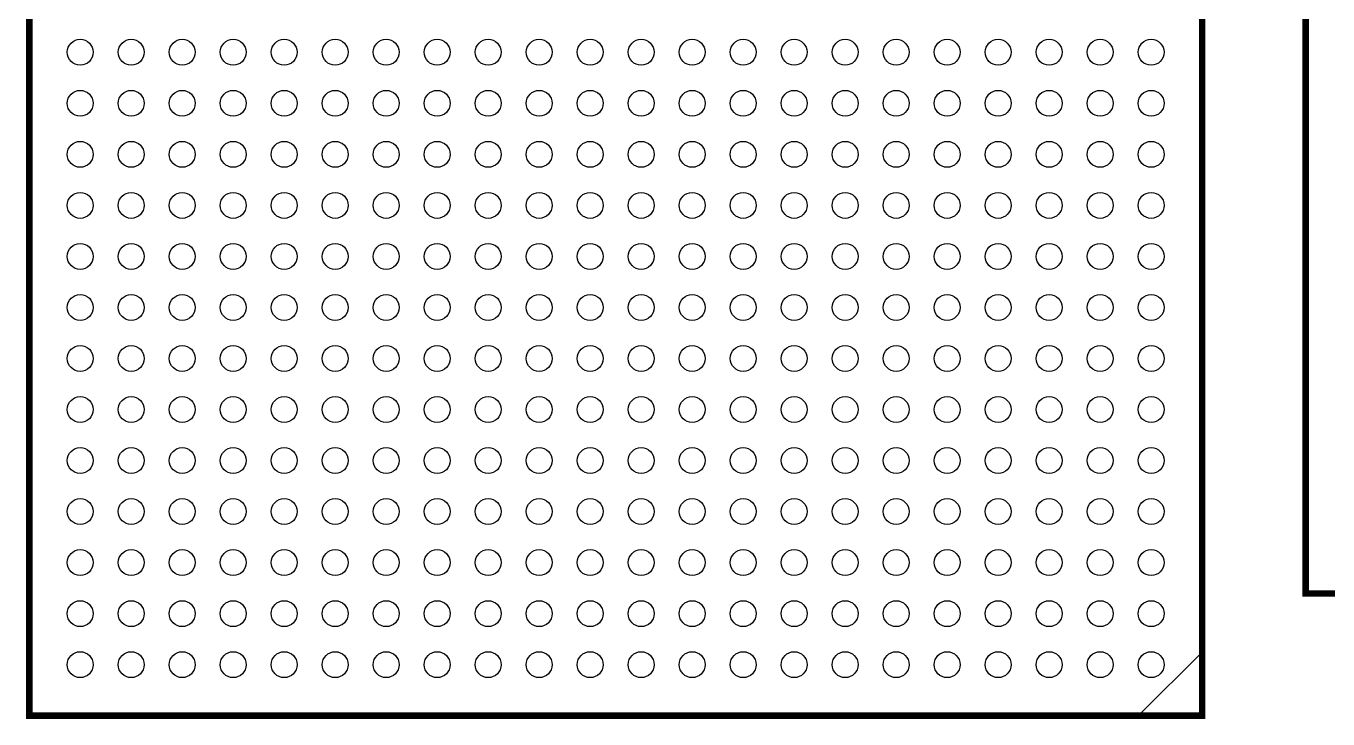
# Model space of a CAD drawing. Extents: x -8 to 88.6, y -9.6 to 57.7.
# Drawn here: x 29.47 to 55, y 12.94 to 26.51 of the extents above; entities that cross this region are included whole.
import ezdxf

# ---------------------------------------------------------------- set-up
doc = ezdxf.new("R2010")
doc.units = 0
doc.layers.add('PG_SILKSCREEN_TOP', color=4, linetype='CONTINUOUS')
doc.layers.add('PIN_TOP', color=5, linetype='CONTINUOUS')

msp = doc.modelspace()

# ---------------------------------------------------------------- linework, layer by layer
at = {"layer": 'PG_SILKSCREEN_TOP', "const_width": 0.127}
for points in [[(52.532026, 35.999166), (29.532072, 35.999166), (29.532072, 12.999212), (52.532026, 12.999212)], [(63.564262, 15.394178), (63.564262, 29.39415), (54.564026, 29.39415), (54.564026, 15.394178)]]:
    msp.add_lwpolyline(points, close=True, dxfattribs=at)
at = {"layer": 'PG_SILKSCREEN_TOP'}
msp.add_lwpolyline([(52.538122, 13.008864), (51.293522, 13.008864), (52.538122, 14.253464)], close=True, dxfattribs=at)
at = {"layer": 'PIN_TOP'}
for centre in [(30.531816, 25.99944), (31.531814, 25.99944), (32.531812, 25.99944), (33.53181, 25.99944), (34.531808, 25.99944), (35.531806, 25.99944), (36.531804, 25.99944), (37.531802, 25.99944), (38.5318, 25.99944), (39.531798, 25.99944), (40.531796, 25.99944), (41.532048, 25.99944), (42.532046, 25.99944), (43.532044, 25.99944), (44.532042, 25.99944), (45.53204, 25.99944), (46.532038, 25.99944), (47.532036, 25.99944), (48.532034, 25.99944), (49.532032, 25.99944), (50.53203, 25.99944), (51.532028, 25.99944), (30.531816, 24.999442), (31.531814, 24.999442), (32.531812, 24.999442), (33.53181, 24.999442), (34.531808, 24.999442), (35.531806, 24.999442), (36.531804, 24.999442), (37.531802, 24.999442), (38.5318, 24.999442), (39.531798, 24.999442), (40.531796, 24.999442), (41.532048, 24.999442), (42.532046, 24.999442), (43.532044, 24.999442), (44.532042, 24.999442), (45.53204, 24.999442), (46.532038, 24.999442), (47.532036, 24.999442), (48.532034, 24.999442), (49.532032, 24.999442), (50.53203, 24.999442), (51.532028, 24.999442), (30.531816, 23.99919), (31.531814, 23.99919), (32.531812, 23.99919), (33.53181, 23.99919), (34.531808, 23.99919), (35.531806, 23.99919), (36.531804, 23.99919), (37.531802, 23.99919), (38.5318, 23.99919), (39.531798, 23.99919), (40.531796, 23.99919), (41.532048, 23.99919), (42.532046, 23.99919), (43.532044, 23.99919), (44.532042, 23.99919), (45.53204, 23.99919), (46.532038, 23.99919), (47.532036, 23.99919), (48.532034, 23.99919), (49.532032, 23.99919), (50.53203, 23.99919), (51.532028, 23.99919), (30.531816, 22.999192), (31.531814, 22.999192), (32.531812, 22.999192), (33.53181, 22.999192), (34.531808, 22.999192), (35.531806, 22.999192), (36.531804, 22.999192), (37.531802, 22.999192), (38.5318, 22.999192), (39.531798, 22.999192), (40.531796, 22.999192), (41.532048, 22.999192), (42.532046, 22.999192), (43.532044, 22.999192), (44.532042, 22.999192), (45.53204, 22.999192), (46.532038, 22.999192), (47.532036, 22.999192), (48.532034, 22.999192), (49.532032, 22.999192), (50.53203, 22.999192), (51.532028, 22.999192), (30.531816, 21.999194), (31.531814, 21.999194), (32.531812, 21.999194), (33.53181, 21.999194), (34.531808, 21.999194), (35.531806, 21.999194), (36.531804, 21.999194), (37.531802, 21.999194), (38.5318, 21.999194), (39.531798, 21.999194), (40.531796, 21.999194), (41.532048, 21.999194), (42.532046, 21.999194), (43.532044, 21.999194), (44.532042, 21.999194), (45.53204, 21.999194), (46.532038, 21.999194), (47.532036, 21.999194), (48.532034, 21.999194), (49.532032, 21.999194), (50.53203, 21.999194), (51.532028, 21.999194), (30.531816, 20.999196), (31.531814, 20.999196), (32.531812, 20.999196), (33.53181, 20.999196), (34.531808, 20.999196), (35.531806, 20.999196), (36.531804, 20.999196), (37.531802, 20.999196), (38.5318, 20.999196), (39.531798, 20.999196), (40.531796, 20.999196), (41.532048, 20.999196), (42.532046, 20.999196), (43.532044, 20.999196), (44.532042, 20.999196), (45.53204, 20.999196), (46.532038, 20.999196), (47.532036, 20.999196), (48.532034, 20.999196), (49.532032, 20.999196), (50.53203, 20.999196), (51.532028, 20.999196), (30.531816, 19.999198), (31.531814, 19.999198), (32.531812, 19.999198), (33.53181, 19.999198), (34.531808, 19.999198), (35.531806, 19.999198), (36.531804, 19.999198), (37.531802, 19.999198), (38.5318, 19.999198), (39.531798, 19.999198), (40.531796, 19.999198), (41.532048, 19.999198), (42.532046, 19.999198), (43.532044, 19.999198), (44.532042, 19.999198), (45.53204, 19.999198), (46.532038, 19.999198), (47.532036, 19.999198), (48.532034, 19.999198), (49.532032, 19.999198), (50.53203, 19.999198), (51.532028, 19.999198), (30.531816, 18.9992), (31.531814, 18.9992), (32.531812, 18.9992), (33.53181, 18.9992), (34.531808, 18.9992), (35.531806, 18.9992), (36.531804, 18.9992), (37.531802, 18.9992), (38.5318, 18.9992), (39.531798, 18.9992), (40.531796, 18.9992), (41.532048, 18.9992), (42.532046, 18.9992), (43.532044, 18.9992), (44.532042, 18.9992), (45.53204, 18.9992), (46.532038, 18.9992), (47.532036, 18.9992), (48.532034, 18.9992), (49.532032, 18.9992), (50.53203, 18.9992), (51.532028, 18.9992), (30.531816, 17.999202), (31.531814, 17.999202), (32.531812, 17.999202), (33.53181, 17.999202), (34.531808, 17.999202), (35.531806, 17.999202), (36.531804, 17.999202), (37.531802, 17.999202), (38.5318, 17.999202), (39.531798, 17.999202), (40.531796, 17.999202), (41.532048, 17.999202), (42.532046, 17.999202), (43.532044, 17.999202), (44.532042, 17.999202), (45.53204, 17.999202), (46.532038, 17.999202), (47.532036, 17.999202), (48.532034, 17.999202), (49.532032, 17.999202), (50.53203, 17.999202), (51.532028, 17.999202), (30.531816, 16.999204), (31.531814, 16.999204), (32.531812, 16.999204), (33.53181, 16.999204), (34.531808, 16.999204), (35.531806, 16.999204), (36.531804, 16.999204), (37.531802, 16.999204), (38.5318, 16.999204), (39.531798, 16.999204), (40.531796, 16.999204), (41.532048, 16.999204), (42.532046, 16.999204), (43.532044, 16.999204), (44.532042, 16.999204), (45.53204, 16.999204), (46.532038, 16.999204), (47.532036, 16.999204), (48.532034, 16.999204), (49.532032, 16.999204), (50.53203, 16.999204), (51.532028, 16.999204), (30.531816, 15.999206), (31.531814, 15.999206), (32.531812, 15.999206), (33.53181, 15.999206), (34.531808, 15.999206), (35.531806, 15.999206), (36.531804, 15.999206), (37.531802, 15.999206), (38.5318, 15.999206), (39.531798, 15.999206), (40.531796, 15.999206), (41.532048, 15.999206), (42.532046, 15.999206), (43.532044, 15.999206), (44.532042, 15.999206), (45.53204, 15.999206), (46.532038, 15.999206), (47.532036, 15.999206), (48.532034, 15.999206), (49.532032, 15.999206), (50.53203, 15.999206), (51.532028, 15.999206), (30.531816, 14.999208), (31.531814, 14.999208), (32.531812, 14.999208), (33.53181, 14.999208), (34.531808, 14.999208), (35.531806, 14.999208), (36.531804, 14.999208), (37.531802, 14.999208), (38.5318, 14.999208), (39.531798, 14.999208), (40.531796, 14.999208), (41.532048, 14.999208), (42.532046, 14.999208), (43.532044, 14.999208), (44.532042, 14.999208), (45.53204, 14.999208), (46.532038, 14.999208), (47.532036, 14.999208), (48.532034, 14.999208), (49.532032, 14.999208), (50.53203, 14.999208), (51.532028, 14.999208), (30.531816, 13.99921), (31.531814, 13.99921), (32.531812, 13.99921), (33.53181, 13.99921), (34.531808, 13.99921), (35.531806, 13.99921), (36.531804, 13.99921), (37.531802, 13.99921), (38.5318, 13.99921), (39.531798, 13.99921), (40.531796, 13.99921), (41.532048, 13.99921), (42.532046, 13.99921), (43.532044, 13.99921), (44.532042, 13.99921), (45.53204, 13.99921), (46.532038, 13.99921), (47.532036, 13.99921), (48.532034, 13.99921), (49.532032, 13.99921), (50.53203, 13.99921), (51.532028, 13.99921)]:
    msp.add_circle(centre, 0.254, dxfattribs=at)

doc.saveas('drawing.dxf')
